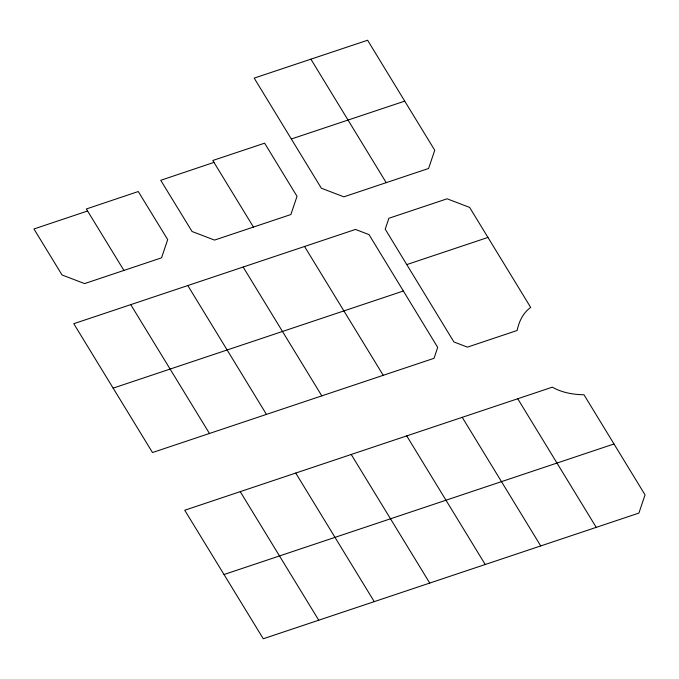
<?xml version="1.0" encoding="UTF-8"?>
<svg xmlns="http://www.w3.org/2000/svg" width="679" height="679" viewBox="0 0 679 679"><rect width="100%" height="100%" fill="white"/><g stroke="black" fill="none" stroke-linecap="round" stroke-linejoin="round"><path stroke-width="1.02" d="M213.944 162.4L160.728 180.3L192.055 231.497L214.522 240.086L290.875 214.539L297.02 196.324L264.623 143.184L212.799 160.49L253.454 227.066M87.574 210.999L33.95 228.967L62.052 274.978L84.586 283.593L161.543 257.833L167.696 239.619L138.27 191.529L86.343 208.979L123.926 270.446M130.75 304.642L355.499 229.434L369.028 234.628L437.7 347.393L434.025 358.308L152.486 452.537L73.773 323.696L130.75 304.642L209.463 433.491M406.772 264.589L453.903 341.944L467.432 347.139L517.152 330.478C518.977 321.566 523.076 312.807 530.689 307.426L469.622 207.409L447.096 198.803L388.906 218.265L385.197 229.146L406.772 264.589L487.963 237.429M403.368 291.011L113.121 388.142M351.221 454.472L184.739 510.235L263.274 638.761L638.897 513.086L645.05 494.864L583.974 394.762C573.076 394.618 561.923 392.64 552.358 387.166L351.221 454.472L429.748 583.057M613.994 443.981L224.019 574.519M291.316 139L404.735 101.129L434.738 150.254L428.585 168.477L343.871 196.834L321.345 188.219L254.192 78.11L367.602 40.239L404.735 101.129M383.245 375.326L304.54 246.477M310.897 59.175L386.215 182.659M517.737 398.751L596.221 527.345M462.238 417.322L540.722 545.924M406.729 435.901L485.213 564.495M243.158 267.051L321.804 395.874M187.811 285.562L266.448 414.385M295.747 473.085L374.239 601.628M240.239 491.655L318.74 620.207"/></g></svg>
